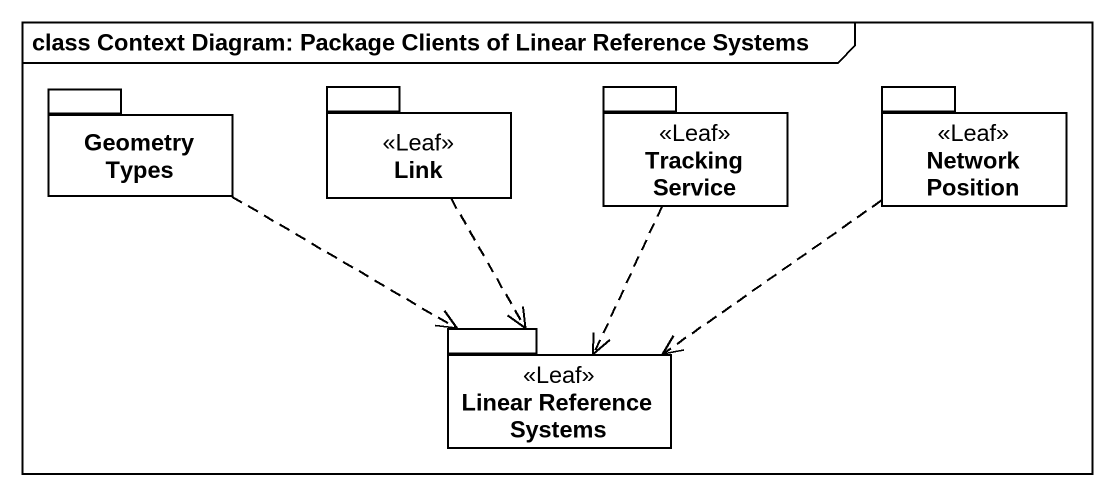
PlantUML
@startuml
mainframe class Context Diagram: Package Clients of Linear Reference Systems
package "Geometry Types" as Geometry_Types {
}
package Link <<Leaf>> {
}
package "Tracking Service" as Tracking_Service <<Leaf>> {
}
package "Network Position" as Network_Position <<Leaf>> {
}
package "Linear Reference Systems" as Linear_Reference_Systems <<Leaf>> {
}
Geometry_Types .right.> Linear_Reference_Systems
Link ..> Linear_Reference_Systems
Tracking_Service ..> Linear_Reference_Systems
Network_Position .left.> Linear_Reference_Systems
@enduml
